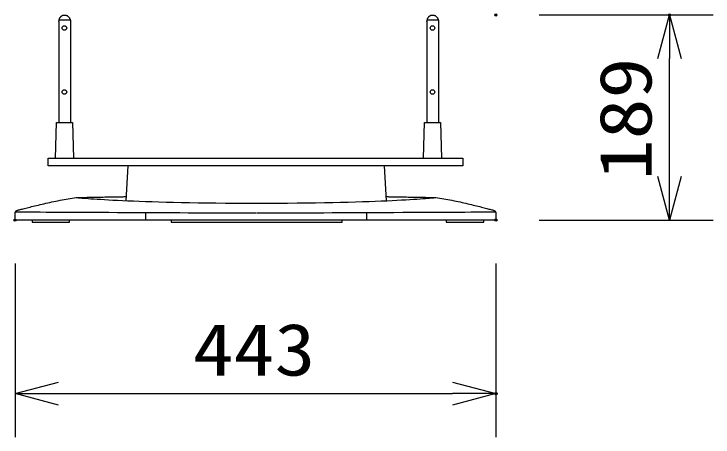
# Model space of a CAD drawing. Units: millimetres, scale not verified. Extents: x -62 to 63, y -56 to 57.
# Drawn here: x -26.84 to 5.36, y 0.5 to 20 of the extents above; entities that cross this region are included whole.
import ezdxf
from ezdxf.enums import TextEntityAlignment as Align

# ---------------------------------------------------------------- set-up
doc = ezdxf.new("R2010")
doc.units = ezdxf.units.MM
doc.header["$LTSCALE"] = 0.190265
doc.header["$PDMODE"] = 32
doc.header["$PDSIZE"] = 0.0951
for name, color, linetype in [('0-2_GAIKEI', 7, 'Continuous'), ('0-3_WAKU', 7, 'Continuous'), ('0-4_DEFPOINTS', 7, 'Continuous')]:
    doc.layers.add(name, color=color, linetype=linetype)
doc.styles.add('ＭＳ ゴシック', font='')
doc.styles.get('ＭＳ ゴシック').set_extended_font_data('MS Gothic')

# ---------------------------------------------------------------- blocks, each defined once
blk = doc.blocks.new('_OPEN30')
at = {"layer": '0-3_WAKU'}
blk.add_line((0, 0), (-1, 0), dxfattribs=at)
blk.add_lwpolyline([(-1, 0.26795), (0, 0), (-1, -0.26795)], dxfattribs=at)

msp = doc.modelspace()

# ---------------------------------------------------------------- linework, layer by layer
at = {"layer": '0-2_GAIKEI'}
for p, q in [((-24.7673, 19.6557), (-24.7673, 14.9945)), ((-24.7513, 19.7277), (-24.2435, 19.7277)), ((-24.2286, 19.6718), (-24.2286, 14.9945)), ((-7.8173, 19.6557), (-7.8173, 14.9945)), ((-7.8013, 19.7277), (-7.2786, 19.7277)), ((-7.2786, 19.6718), (-7.2786, 14.9945)), ((-24.9288, 13.3542), (-24.8745, 14.9945)), ((-24.8745, 14.9945), (-24.1456, 14.9945)), ((-24.1456, 14.9945), (-24.0919, 13.3513)), ((-7.9788, 13.3542), (-7.9246, 14.9945)), ((-7.9246, 14.9945), (-7.1956, 14.9945)), ((-7.1956, 14.9945), (-7.142, 13.3513)), ((-25.2628, 13.3542), (-6.1628, 13.3542)), ((-25.2628, 13.0042), (-25.2628, 13.3542)), ((-6.1628, 13.3542), (-6.1628, 13.0042)), ((-6.1628, 13.0042), (-25.2628, 13.0042)), ((-21.6706, 11.3957), (-21.5724, 13.0042)), ((-9.7897, 13.0042), (-9.6911, 11.3931)), ((-24.059, 11.5286), (-23.9685, 11.5421)), ((-24.059, 11.5286), (-23.9685, 11.5421)), ((-23.9242, 11.5377), (-23.9241, 11.5377)), ((-21.6691, 11.5821), (-21.6648, 11.5821)), ((-7.4084, 11.5421), (-7.4044, 11.5421)), ((-26.7196, 10.9409), (-26.7195, 10.941)), ((-4.7093, 10.9418), (-4.7065, 10.941)), ((-4.7093, 10.9418), (-4.7065, 10.941)), ((-4.6504, 10.8647), (-4.6503, 10.8645)), ((-26.7469, 10.5042), (-26.7878, 10.5042))]:
    msp.add_line(p, q, dxfattribs=at)
at = {"layer": '0-2_GAIKEI', "color": 1}
for p, q in [((-26.7553, 10.8644), (-26.7757, 10.8645)), ((-20.7789, 10.8122), (-20.7789, 10.5042)), ((-15.6499, 10.8123), (-15.6702, 10.8122)), ((-10.6044, 10.8229), (-10.6044, 10.5218)), ((-26.0001, 10.5042), (-26.0001, 10.4036)), ((-26.0001, 10.4036), (-24.274, 10.4036)), ((-24.274, 10.4036), (-24.274, 10.5042)), ((-19.589, 10.5042), (-19.589, 10.4036)), ((-19.589, 10.4036), (-11.7196, 10.4036)), ((-11.7196, 10.4036), (-11.7196, 10.5042)), ((-6.9271, 10.5042), (-6.9271, 10.4036)), ((-6.9271, 10.4036), (-5.2009, 10.4036)), ((-5.2009, 10.4036), (-5.2009, 10.5042))]:
    msp.add_line(p, q, dxfattribs=at)
at = {"layer": '0-2_GAIKEI', "color": 3}
for p, q in [((-26.7878, 8.5006), (-26.7878, 0.5006)), ((-4.6382, 8.5006), (-4.6382, 0.5006)), ((-24.7878, 2.5006), (-6.6382, 2.5006))]:
    msp.add_line(p, q, dxfattribs=at)
at = {"layer": '0-2_GAIKEI'}
for points in [[(-24.7673, 19.6557), (-24.7672, 19.6564), (-24.767, 19.6585), (-24.7666, 19.6619), (-24.766, 19.6665), (-24.7653, 19.6722), (-24.7642, 19.679), (-24.7629, 19.6867), (-24.7613, 19.6954), (-24.7594, 19.7048), (-24.7571, 19.7149), (-24.7544, 19.7256), (-24.7513, 19.7369), (-24.7478, 19.7487), (-24.7439, 19.7608), (-24.7394, 19.7732), (-24.7345, 19.7858), (-24.729, 19.7986), (-24.723, 19.8114), (-24.7164, 19.8241), (-24.7092, 19.8367), (-24.7013, 19.8491), (-24.6928, 19.8613), (-24.6836, 19.873), (-24.6736, 19.8843), (-24.663, 19.895), (-24.6515, 19.9052), (-24.6393, 19.9146), (-24.6263, 19.9232), (-24.6124, 19.9309), (-24.5976, 19.9377), (-24.5819, 19.9434), (-24.5654, 19.948), (-24.5478, 19.9514), (-24.5294, 19.9535), (-24.5099, 19.9542), (-24.4903, 19.9535), (-24.4717, 19.9516), (-24.4539, 19.9484), (-24.437, 19.944)], [(-24.437, 19.944), (-24.4209, 19.9386), (-24.4056, 19.9322), (-24.3911, 19.9248), (-24.3774, 19.9167), (-24.3644, 19.9078), (-24.3522, 19.8982), (-24.3407, 19.8881), (-24.3298, 19.8774), (-24.3197, 19.8663), (-24.3102, 19.8548), (-24.3013, 19.8431), (-24.2931, 19.8311), (-24.2854, 19.8191), (-24.2784, 19.807), (-24.2719, 19.7949), (-24.2659, 19.7829), (-24.2605, 19.7712), (-24.2555, 19.7597), (-24.2511, 19.7486), (-24.2471, 19.7379), (-24.2436, 19.7278), (-24.2405, 19.7182), (-24.2378, 19.7093), (-24.2354, 19.7012), (-24.2335, 19.6938), (-24.2319, 19.6874), (-24.2307, 19.682), (-24.2297, 19.6777), (-24.2291, 19.6744), (-24.2287, 19.6725), (-24.2286, 19.6718)], [(-7.8173, 19.6557), (-7.8172, 19.6564), (-7.817, 19.6585), (-7.8167, 19.6619), (-7.8161, 19.6665), (-7.8153, 19.6722), (-7.8143, 19.679), (-7.8129, 19.6867), (-7.8113, 19.6954), (-7.8094, 19.7048), (-7.8071, 19.7149), (-7.8044, 19.7256), (-7.8014, 19.7369), (-7.7979, 19.7487), (-7.7939, 19.7608), (-7.7895, 19.7732), (-7.7845, 19.7858), (-7.7791, 19.7986), (-7.773, 19.8114), (-7.7664, 19.8241), (-7.7592, 19.8367), (-7.7513, 19.8491), (-7.7428, 19.8613), (-7.7336, 19.873), (-7.7237, 19.8843), (-7.713, 19.895), (-7.7016, 19.9052), (-7.6893, 19.9146), (-7.6763, 19.9232), (-7.6624, 19.9309), (-7.6476, 19.9377), (-7.632, 19.9434), (-7.6154, 19.948), (-7.5979, 19.9514), (-7.5794, 19.9535), (-7.5599, 19.9542), (-7.5404, 19.9535), (-7.5217, 19.9516), (-7.504, 19.9484), (-7.487, 19.944)], [(-7.487, 19.944), (-7.4709, 19.9386), (-7.4557, 19.9322), (-7.4412, 19.9248), (-7.4274, 19.9167), (-7.4145, 19.9078), (-7.4022, 19.8982), (-7.3907, 19.8881), (-7.3799, 19.8774), (-7.3697, 19.8663), (-7.3602, 19.8548), (-7.3513, 19.8431), (-7.3431, 19.8311), (-7.3355, 19.8191), (-7.3284, 19.807), (-7.3219, 19.7949), (-7.3159, 19.7829), (-7.3105, 19.7712), (-7.3056, 19.7597), (-7.3011, 19.7486), (-7.2971, 19.7379), (-7.2936, 19.7278), (-7.2905, 19.7182), (-7.2878, 19.7093), (-7.2855, 19.7012), (-7.2835, 19.6938), (-7.282, 19.6874), (-7.2807, 19.682), (-7.2798, 19.6777), (-7.2791, 19.6744), (-7.2787, 19.6725), (-7.2786, 19.6718)], [(-26.7195, 10.941), (-26.7167, 10.9418), (-26.7081, 10.9441), (-26.6941, 10.948), (-26.6749, 10.9532), (-26.6505, 10.9597), (-26.6212, 10.9676), (-26.5871, 10.9767), (-26.5485, 10.9869), (-26.5054, 10.9982), (-26.4582, 11.0105), (-26.4069, 11.0238), (-26.3518, 11.0381), (-26.2929, 11.0531), (-26.2306, 11.0689), (-26.165, 11.0854), (-26.0962, 11.1026), (-26.0245, 11.1204), (-25.95, 11.1386), (-25.8729, 11.1574), (-25.7933, 11.1765), (-25.7115, 11.1959), (-25.6277, 11.2156), (-25.5419, 11.2355), (-25.4545, 11.2555), (-25.3655, 11.2756), (-25.2751, 11.2957), (-25.1836, 11.3158), (-25.0911, 11.3357), (-24.9978, 11.3554), (-24.9038, 11.3749), (-24.8094, 11.3941), (-24.7147, 11.4129), (-24.6199, 11.4313), (-24.5251, 11.4491), (-24.4307, 11.4664), (-24.3366, 11.4831), (-24.2432, 11.499), (-24.1506, 11.5142), (-24.059, 11.5286)], [(-26.7195, 10.941), (-26.7167, 10.9418), (-26.7081, 10.9441), (-26.6941, 10.948), (-26.6749, 10.9532), (-26.6505, 10.9597), (-26.6212, 10.9676), (-26.5871, 10.9767), (-26.5485, 10.9869), (-26.5054, 10.9982), (-26.4582, 11.0105), (-26.4069, 11.0238), (-26.3518, 11.0381), (-26.2929, 11.0531), (-26.2306, 11.0689), (-26.165, 11.0854), (-26.0962, 11.1026), (-26.0245, 11.1204), (-25.95, 11.1386), (-25.8729, 11.1574), (-25.7933, 11.1765), (-25.7115, 11.1959), (-25.6277, 11.2156), (-25.5419, 11.2355), (-25.4545, 11.2555), (-25.3655, 11.2756), (-25.2751, 11.2957), (-25.1836, 11.3158), (-25.0911, 11.3357), (-24.9978, 11.3554), (-24.9038, 11.3749), (-24.8094, 11.3941), (-24.7147, 11.4129), (-24.6199, 11.4313), (-24.5251, 11.4491), (-24.4307, 11.4664), (-24.3366, 11.4831), (-24.2432, 11.499), (-24.1506, 11.5142), (-24.059, 11.5286)], [(-23.9685, 11.5421), (-23.9642, 11.5421), (-23.9518, 11.5423), (-23.9315, 11.5427), (-23.904, 11.5432), (-23.8695, 11.5438), (-23.8285, 11.5445), (-23.7815, 11.5453), (-23.7289, 11.5462), (-23.6711, 11.5472), (-23.6085, 11.5483), (-23.5416, 11.5495), (-23.4709, 11.5507), (-23.3967, 11.552), (-23.3194, 11.5533), (-23.2396, 11.5547), (-23.1576, 11.5562), (-23.0739, 11.5576), (-22.9888, 11.5591), (-22.903, 11.5606), (-22.8166, 11.5621), (-22.7303, 11.5636), (-22.6444, 11.5651), (-22.5594, 11.5666), (-22.4757, 11.568), (-22.3937, 11.5695), (-22.3139, 11.5708), (-22.2366, 11.5722), (-22.1624, 11.5735), (-22.0916, 11.5747), (-22.0248, 11.5759), (-21.9622, 11.577), (-21.9044, 11.578), (-21.8518, 11.5789), (-21.8048, 11.5797), (-21.7638, 11.5804), (-21.7293, 11.581), (-21.7018, 11.5815), (-21.6815, 11.5819), (-21.6691, 11.5821)], [(-23.9685, 11.5421), (-23.9684, 11.542), (-23.9681, 11.542), (-23.9677, 11.542), (-23.9672, 11.5419), (-23.9666, 11.5419), (-23.9658, 11.5418), (-23.9649, 11.5417), (-23.9638, 11.5416), (-23.9627, 11.5415), (-23.9615, 11.5414), (-23.9602, 11.5412), (-23.9589, 11.5411), (-23.9575, 11.541), (-23.956, 11.5408), (-23.9544, 11.5407), (-23.9529, 11.5405), (-23.9512, 11.5404), (-23.9496, 11.5402), (-23.948, 11.54), (-23.9463, 11.5399), (-23.9446, 11.5397), (-23.943, 11.5396), (-23.9414, 11.5394), (-23.9397, 11.5392), (-23.9382, 11.5391), (-23.9366, 11.5389), (-23.9351, 11.5388), (-23.9337, 11.5386), (-23.9324, 11.5385), (-23.9311, 11.5384), (-23.9299, 11.5383), (-23.9288, 11.5382), (-23.9277, 11.5381), (-23.9268, 11.538), (-23.9261, 11.5379), (-23.9254, 11.5378), (-23.9249, 11.5378), (-23.9245, 11.5377), (-23.9242, 11.5377)], [(-23.9241, 11.5377), (-23.918, 11.5371), (-23.8994, 11.5353), (-23.8683, 11.5324), (-23.8247, 11.5284), (-23.7683, 11.5235), (-23.6992, 11.5176), (-23.6172, 11.5109), (-23.5222, 11.5035), (-23.4141, 11.4954), (-23.2928, 11.4867), (-23.1583, 11.4774), (-23.0105, 11.4676), (-22.8492, 11.4575), (-22.6743, 11.447), (-22.4858, 11.4363), (-22.2835, 11.4254), (-22.0674, 11.4144), (-21.8374, 11.4033), (-21.5934, 11.3923), (-21.3352, 11.3814), (-21.0628, 11.3707), (-20.7761, 11.3602), (-20.4749, 11.3501), (-20.1593, 11.3403), (-19.8291, 11.331), (-19.4841, 11.3223), (-19.1244, 11.3142), (-18.7498, 11.3067), (-18.3602, 11.3001), (-17.9555, 11.2942), (-17.5356, 11.2892), (-17.1005, 11.2853), (-16.65, 11.2823), (-16.184, 11.2805), (-15.7025, 11.2799), (-15.1987, 11.2805), (-14.7126, 11.2824), (-14.2442, 11.2854), (-13.7931, 11.2894)], [(-13.7931, 11.2894), (-13.3592, 11.2944), (-12.9423, 11.3004), (-12.5423, 11.3072), (-12.1589, 11.3147), (-11.7919, 11.323), (-11.4412, 11.3319), (-11.1066, 11.3413), (-10.7878, 11.3512), (-10.4848, 11.3615), (-10.1972, 11.3722), (-9.925, 11.3831), (-9.6678, 11.3942), (-9.4256, 11.4054), (-9.1982, 11.4166), (-8.9853, 11.4278), (-8.7868, 11.4389), (-8.6024, 11.4498), (-8.4321, 11.4604), (-8.2755, 11.4707), (-8.1325, 11.4806), (-8.003, 11.4901), (-7.8867, 11.499), (-7.7835, 11.5072), (-7.6931, 11.5148), (-7.6154, 11.5216), (-7.5501, 11.5275), (-7.4971, 11.5326), (-7.4563, 11.5366), (-7.4273, 11.5396), (-7.4101, 11.5414), (-7.4044, 11.5421)], [(-9.7027, 11.5821), (-9.6898, 11.5818), (-9.6697, 11.5815), (-9.6426, 11.581), (-9.609, 11.5804), (-9.5693, 11.5797), (-9.5239, 11.5789), (-9.4731, 11.5781), (-9.4174, 11.5771), (-9.3571, 11.576), (-9.2927, 11.5749), (-9.2246, 11.5737), (-9.1531, 11.5725), (-9.0786, 11.5712), (-9.0017, 11.5699), (-8.9225, 11.5685), (-8.8416, 11.5671), (-8.7593, 11.5656), (-8.6761, 11.5642), (-8.5923, 11.5627), (-8.5083, 11.5613), (-8.4246, 11.5598), (-8.3414, 11.5584), (-8.2593, 11.5569), (-8.1787, 11.5555), (-8.0998, 11.5542), (-8.0231, 11.5528), (-7.9491, 11.5515), (-7.878, 11.5503), (-7.8104, 11.5491), (-7.7465, 11.548), (-7.6869, 11.547), (-7.6318, 11.546), (-7.5818, 11.5451), (-7.5371, 11.5444), (-7.4982, 11.5437), (-7.4655, 11.5431), (-7.4393, 11.5427), (-7.4202, 11.5423), (-7.4084, 11.5421)], [(-7.4044, 11.5421), (-7.314, 11.5286), (-7.2226, 11.5142), (-7.1305, 11.499), (-7.0377, 11.4831), (-6.9444, 11.4664), (-6.8509, 11.4491), (-6.7573, 11.4313), (-6.6637, 11.4129), (-6.5703, 11.3941), (-6.4773, 11.3749), (-6.3849, 11.3554), (-6.2932, 11.3357), (-6.2024, 11.3158), (-6.1127, 11.2957), (-6.0242, 11.2756), (-5.9371, 11.2555), (-5.8516, 11.2355), (-5.7678, 11.2156), (-5.6859, 11.1959), (-5.6061, 11.1765), (-5.5286, 11.1574), (-5.4534, 11.1386), (-5.3809, 11.1204), (-5.3111, 11.1026), (-5.2442, 11.0854), (-5.1804, 11.0689), (-5.1199, 11.0531), (-5.0628, 11.0381), (-5.0093, 11.0238), (-4.9596, 11.0105), (-4.9138, 10.9982), (-4.8721, 10.9869), (-4.8346, 10.9767), (-4.8017, 10.9676), (-4.7733, 10.9597), (-4.7497, 10.9532), (-4.7311, 10.948), (-4.7175, 10.9441), (-4.7093, 10.9418)], [(-7.4044, 11.5421), (-7.314, 11.5286), (-7.2226, 11.5142), (-7.1305, 11.499), (-7.0377, 11.4831), (-6.9444, 11.4664), (-6.8509, 11.4491), (-6.7573, 11.4313), (-6.6637, 11.4129), (-6.5703, 11.3941), (-6.4773, 11.3749), (-6.3849, 11.3554), (-6.2932, 11.3357), (-6.2024, 11.3158), (-6.1127, 11.2957), (-6.0242, 11.2756), (-5.9371, 11.2555), (-5.8516, 11.2355), (-5.7678, 11.2156), (-5.6859, 11.1959), (-5.6061, 11.1765), (-5.5286, 11.1574), (-5.4534, 11.1386), (-5.3809, 11.1204), (-5.3111, 11.1026), (-5.2442, 11.0854), (-5.1804, 11.0689), (-5.1199, 11.0531), (-5.0628, 11.0381), (-5.0093, 11.0238), (-4.9596, 11.0105), (-4.9138, 10.9982), (-4.8721, 10.9869), (-4.8346, 10.9767), (-4.8017, 10.9676), (-4.7733, 10.9597), (-4.7497, 10.9532), (-4.7311, 10.948), (-4.7175, 10.9441), (-4.7093, 10.9418)], [(-26.7878, 10.5042), (-26.7878, 10.5049), (-26.7877, 10.5068), (-26.7876, 10.51), (-26.7874, 10.5143), (-26.7873, 10.5197), (-26.7871, 10.5261), (-26.7868, 10.5335), (-26.7865, 10.5417), (-26.7862, 10.5507), (-26.7859, 10.5605), (-26.7855, 10.571), (-26.7852, 10.5821), (-26.7848, 10.5937), (-26.7844, 10.6057), (-26.784, 10.6182), (-26.7835, 10.6311), (-26.7831, 10.6442), (-26.7827, 10.6575), (-26.7822, 10.6709), (-26.7818, 10.6844), (-26.7813, 10.6979), (-26.7808, 10.7113), (-26.7804, 10.7246), (-26.78, 10.7377), (-26.7795, 10.7505), (-26.7791, 10.763), (-26.7787, 10.7751), (-26.7783, 10.7867), (-26.778, 10.7978), (-26.7776, 10.8082), (-26.7773, 10.818), (-26.777, 10.8271), (-26.7767, 10.8353), (-26.7765, 10.8427), (-26.7762, 10.8491), (-26.7761, 10.8545), (-26.7759, 10.8588), (-26.7758, 10.8619), (-26.7757, 10.8639)], [(-26.7757, 10.8645), (-26.7756, 10.8647), (-26.7753, 10.8651), (-26.7748, 10.8658), (-26.7741, 10.8667), (-26.7733, 10.8678), (-26.7723, 10.8692), (-26.7712, 10.8707), (-26.7699, 10.8725), (-26.7685, 10.8744), (-26.7669, 10.8765), (-26.7653, 10.8787), (-26.7636, 10.8811), (-26.7618, 10.8835), (-26.7599, 10.8861), (-26.7579, 10.8887), (-26.7559, 10.8915), (-26.7539, 10.8942), (-26.7518, 10.8971), (-26.7497, 10.8999), (-26.7476, 10.9028), (-26.7455, 10.9057), (-26.7434, 10.9085), (-26.7414, 10.9113), (-26.7393, 10.9141), (-26.7373, 10.9168), (-26.7354, 10.9195), (-26.7335, 10.922), (-26.7317, 10.9245), (-26.7299, 10.9269), (-26.7283, 10.9291), (-26.7268, 10.9312), (-26.7254, 10.9331), (-26.7241, 10.9348), (-26.7229, 10.9364), (-26.722, 10.9377), (-26.7211, 10.9389), (-26.7204, 10.9398), (-26.7199, 10.9405), (-26.7196, 10.9409)], [(-26.7757, 10.8639), (-26.7757, 10.8645), (-26.7756, 10.8647), (-26.7753, 10.8651), (-26.7748, 10.8658), (-26.7741, 10.8667), (-26.7733, 10.8678), (-26.7723, 10.8692), (-26.7712, 10.8707), (-26.7699, 10.8725), (-26.7685, 10.8744), (-26.7669, 10.8765), (-26.7653, 10.8787), (-26.7636, 10.8811), (-26.7618, 10.8835), (-26.7599, 10.8861), (-26.7579, 10.8887), (-26.7559, 10.8915), (-26.7539, 10.8942), (-26.7518, 10.8971), (-26.7497, 10.8999), (-26.7476, 10.9028), (-26.7455, 10.9057), (-26.7434, 10.9085), (-26.7414, 10.9113), (-26.7393, 10.9141), (-26.7373, 10.9168), (-26.7354, 10.9195), (-26.7335, 10.922), (-26.7317, 10.9245), (-26.7299, 10.9269), (-26.7283, 10.9291), (-26.7268, 10.9312), (-26.7254, 10.9331), (-26.7241, 10.9348), (-26.7229, 10.9364), (-26.722, 10.9377), (-26.7211, 10.9389), (-26.7204, 10.9398), (-26.7199, 10.9405)], [(-26.7199, 10.9405), (-26.7196, 10.9409), (-26.7195, 10.941)], [(-4.7065, 10.941), (-4.7064, 10.9409), (-4.7061, 10.9405), (-4.7056, 10.9398), (-4.7049, 10.9389), (-4.7041, 10.9377), (-4.7031, 10.9364), (-4.702, 10.9348), (-4.7007, 10.9331), (-4.6993, 10.9312), (-4.6977, 10.9291), (-4.6961, 10.9269), (-4.6944, 10.9245), (-4.6926, 10.922), (-4.6907, 10.9195), (-4.6887, 10.9168), (-4.6867, 10.9141), (-4.6847, 10.9113), (-4.6826, 10.9085), (-4.6805, 10.9057), (-4.6784, 10.9028), (-4.6763, 10.8999), (-4.6742, 10.8971), (-4.6722, 10.8942), (-4.6701, 10.8915), (-4.6681, 10.8887), (-4.6662, 10.8861), (-4.6643, 10.8835), (-4.6625, 10.8811), (-4.6607, 10.8787), (-4.6591, 10.8765), (-4.6576, 10.8744), (-4.6562, 10.8725), (-4.6549, 10.8707), (-4.6537, 10.8692), (-4.6527, 10.8678), (-4.6519, 10.8667), (-4.6512, 10.8658), (-4.6507, 10.8651), (-4.6504, 10.8647)], [(-4.7065, 10.941), (-4.7064, 10.9409), (-4.7061, 10.9405), (-4.7056, 10.9398), (-4.7049, 10.9389), (-4.7041, 10.9377), (-4.7031, 10.9364), (-4.702, 10.9348), (-4.7007, 10.9331), (-4.6993, 10.9312), (-4.6977, 10.9291), (-4.6961, 10.9269), (-4.6944, 10.9245), (-4.6926, 10.922), (-4.6907, 10.9195), (-4.6887, 10.9168), (-4.6867, 10.9141), (-4.6847, 10.9113), (-4.6826, 10.9085), (-4.6805, 10.9057), (-4.6784, 10.9028), (-4.6763, 10.8999), (-4.6742, 10.8971), (-4.6722, 10.8942), (-4.6701, 10.8915), (-4.6681, 10.8887), (-4.6662, 10.8861), (-4.6643, 10.8835), (-4.6625, 10.8811), (-4.6607, 10.8787), (-4.6591, 10.8765), (-4.6576, 10.8744), (-4.6562, 10.8725), (-4.6549, 10.8707), (-4.6537, 10.8692), (-4.6527, 10.8678), (-4.6519, 10.8667), (-4.6512, 10.8658), (-4.6507, 10.8651), (-4.6504, 10.8647)], [(-4.6504, 10.8647), (-4.6503, 10.8645), (-4.6503, 10.8639), (-4.6502, 10.8619), (-4.6501, 10.8588), (-4.65, 10.8545), (-4.6498, 10.8491), (-4.6496, 10.8427), (-4.6494, 10.8353), (-4.6491, 10.8271), (-4.6488, 10.818), (-4.6484, 10.8082), (-4.6481, 10.7978), (-4.6477, 10.7867), (-4.6473, 10.7751), (-4.6469, 10.763), (-4.6465, 10.7505), (-4.6461, 10.7377), (-4.6456, 10.7246), (-4.6452, 10.7113), (-4.6447, 10.6979), (-4.6443, 10.6844), (-4.6438, 10.6709), (-4.6434, 10.6575), (-4.6429, 10.6442), (-4.6425, 10.6311), (-4.642, 10.6182), (-4.6416, 10.6057), (-4.6412, 10.5937), (-4.6408, 10.5821), (-4.6405, 10.571), (-4.6401, 10.5605), (-4.6398, 10.5507), (-4.6395, 10.5417), (-4.6392, 10.5335), (-4.6389, 10.5261), (-4.6387, 10.5197), (-4.6385, 10.5143), (-4.6384, 10.51), (-4.6383, 10.5068)], [(-4.6382, 10.5042), (-4.679, 10.5042), (-4.7988, 10.5042), (-4.9933, 10.5042), (-5.2584, 10.5042), (-5.5899, 10.5042), (-5.9838, 10.5042), (-6.4358, 10.5042), (-6.9418, 10.5042), (-7.4976, 10.5042), (-8.0991, 10.5042), (-8.7421, 10.5042), (-9.4225, 10.5042), (-10.1361, 10.5042), (-10.8788, 10.5042), (-11.6465, 10.5042), (-12.4349, 10.5042), (-13.2399, 10.5042), (-14.0573, 10.5042), (-14.8831, 10.5042), (-15.713, 10.5042), (-16.5429, 10.5042), (-17.3687, 10.5042), (-18.1861, 10.5042), (-18.9911, 10.5042), (-19.7795, 10.5042), (-20.5471, 10.5042), (-21.2898, 10.5042), (-22.0035, 10.5042), (-22.6839, 10.5042), (-23.3269, 10.5042), (-23.9284, 10.5042), (-24.4842, 10.5042), (-24.9902, 10.5042), (-25.4422, 10.5042), (-25.836, 10.5042), (-26.1676, 10.5042), (-26.4327, 10.5042), (-26.6272, 10.5042), (-26.7469, 10.5042)], [(-4.6383, 10.5068), (-4.6382, 10.5049), (-4.6382, 10.5042)]]:
    msp.add_lwpolyline(points, dxfattribs=at)
at = {"layer": '0-2_GAIKEI', "color": 1}
for points in [[(-15.6984, 10.8122), (-15.7188, 10.8123), (-15.7787, 10.8126), (-15.876, 10.813), (-16.0086, 10.8137), (-16.1744, 10.8145), (-16.3714, 10.8154), (-16.5974, 10.8164), (-16.8505, 10.8176), (-17.1284, 10.819), (-17.4292, 10.8204), (-17.7508, 10.8219), (-18.0911, 10.8235), (-18.448, 10.8252), (-18.8194, 10.8269), (-19.2033, 10.8288), (-19.5976, 10.8306), (-20.0002, 10.8325), (-20.409, 10.8345), (-20.822, 10.8364), (-21.2371, 10.8384), (-21.6521, 10.8403), (-22.0651, 10.8423), (-22.4739, 10.8442), (-22.8765, 10.8461), (-23.2708, 10.848), (-23.6547, 10.8498), (-24.0261, 10.8516), (-24.383, 10.8532), (-24.7233, 10.8548), (-25.0449, 10.8564), (-25.3457, 10.8578), (-25.6237, 10.8591), (-25.8767, 10.8603), (-26.1028, 10.8614), (-26.2997, 10.8623), (-26.4656, 10.8631), (-26.5981, 10.8637), (-26.6954, 10.8642), (-26.7553, 10.8644)], [(-4.6503, 10.8645), (-4.6707, 10.8644), (-4.7302, 10.8642), (-4.827, 10.8637), (-4.9589, 10.8631), (-5.1238, 10.8623), (-5.3198, 10.8614), (-5.5447, 10.8603), (-5.7964, 10.8591), (-6.0729, 10.8578), (-6.3722, 10.8564), (-6.6921, 10.8548), (-7.0306, 10.8532), (-7.3857, 10.8516), (-7.7552, 10.8498), (-8.1371, 10.848), (-8.5293, 10.8461), (-8.9298, 10.8442), (-9.3365, 10.8423), (-9.7474, 10.8403), (-10.1603, 10.8384), (-10.5732, 10.8364), (-10.984, 10.8345), (-11.3907, 10.8325), (-11.7912, 10.8306), (-12.1834, 10.8288), (-12.5654, 10.8269), (-12.9349, 10.8252), (-13.2899, 10.8235), (-13.6284, 10.8219), (-13.9483, 10.8204), (-14.2476, 10.819), (-14.5241, 10.8176), (-14.7759, 10.8164), (-15.0007, 10.8154), (-15.1967, 10.8145), (-15.3616, 10.8137), (-15.4935, 10.813), (-15.5903, 10.8126), (-15.6499, 10.8123)]]:
    msp.add_lwpolyline(points, dxfattribs=at)
for centre in [(-24.5128, 19.3542), (-7.5628, 19.3542), (-24.5128, 16.4042), (-7.5628, 16.4042)]:
    msp.add_circle(centre, 0.1046, dxfattribs=at)
at = {"layer": '0-3_WAKU', "color": 3}
for p, q in [((-2.6428, 19.9543), (5.3572, 19.9543)), ((3.3572, 12.5042), (3.3572, 17.9543)), ((-2.6428, 10.5042), (5.3572, 10.5042))]:
    msp.add_line(p, q, dxfattribs=at)
at = {"layer": '0-3_WAKU'}
for p in [(-26.7878, 10.5006), (-4.6382, 10.5006), (-4.6382, 2.5006)]:
    msp.add_point(p, dxfattribs=at)
at = {"layer": '0-4_DEFPOINTS'}
for p in [(-4.6428, 19.9543), (3.3572, 19.9543), (-4.6428, 10.5042)]:
    msp.add_point(p, dxfattribs=at)

# ---------------------------------------------------------------- block references
at = {"layer": '0-2_GAIKEI', "xscale": 2, "yscale": 2, "rotation": 180}
msp.add_blockref('_OPEN30', (-26.7878, 2.5006), dxfattribs=at)
at = {"layer": '0-2_GAIKEI', "xscale": 2, "yscale": 2}
msp.add_blockref('_OPEN30', (-4.6382, 2.5006), dxfattribs=at)
at = {"layer": '0-3_WAKU', "xscale": 2, "yscale": 2}
for p, rotation in [((3.3572, 19.9543), 90), ((3.3572, 10.5042), 270)]:
    msp.add_blockref('_OPEN30', p, dxfattribs=dict(at, rotation=rotation))

# ---------------------------------------------------------------- texts
at = {"layer": '0-2_GAIKEI', "color": 3, "style": 'ＭＳ ゴシック', "width": 1.15}
msp.add_text('443', height=2.405, dxfattribs=at).set_placement((-18.6001, 2.6102), align=Align.BOTTOM_LEFT)
at = {"layer": '0-3_WAKU', "color": 3, "style": 'ＭＳ ゴシック', "width": 1.15}
msp.add_text('189', height=2.405, rotation=90, dxfattribs=at).set_placement((3.2476, 12.3421), align=Align.BOTTOM_LEFT)

doc.saveas('drawing.dxf')
